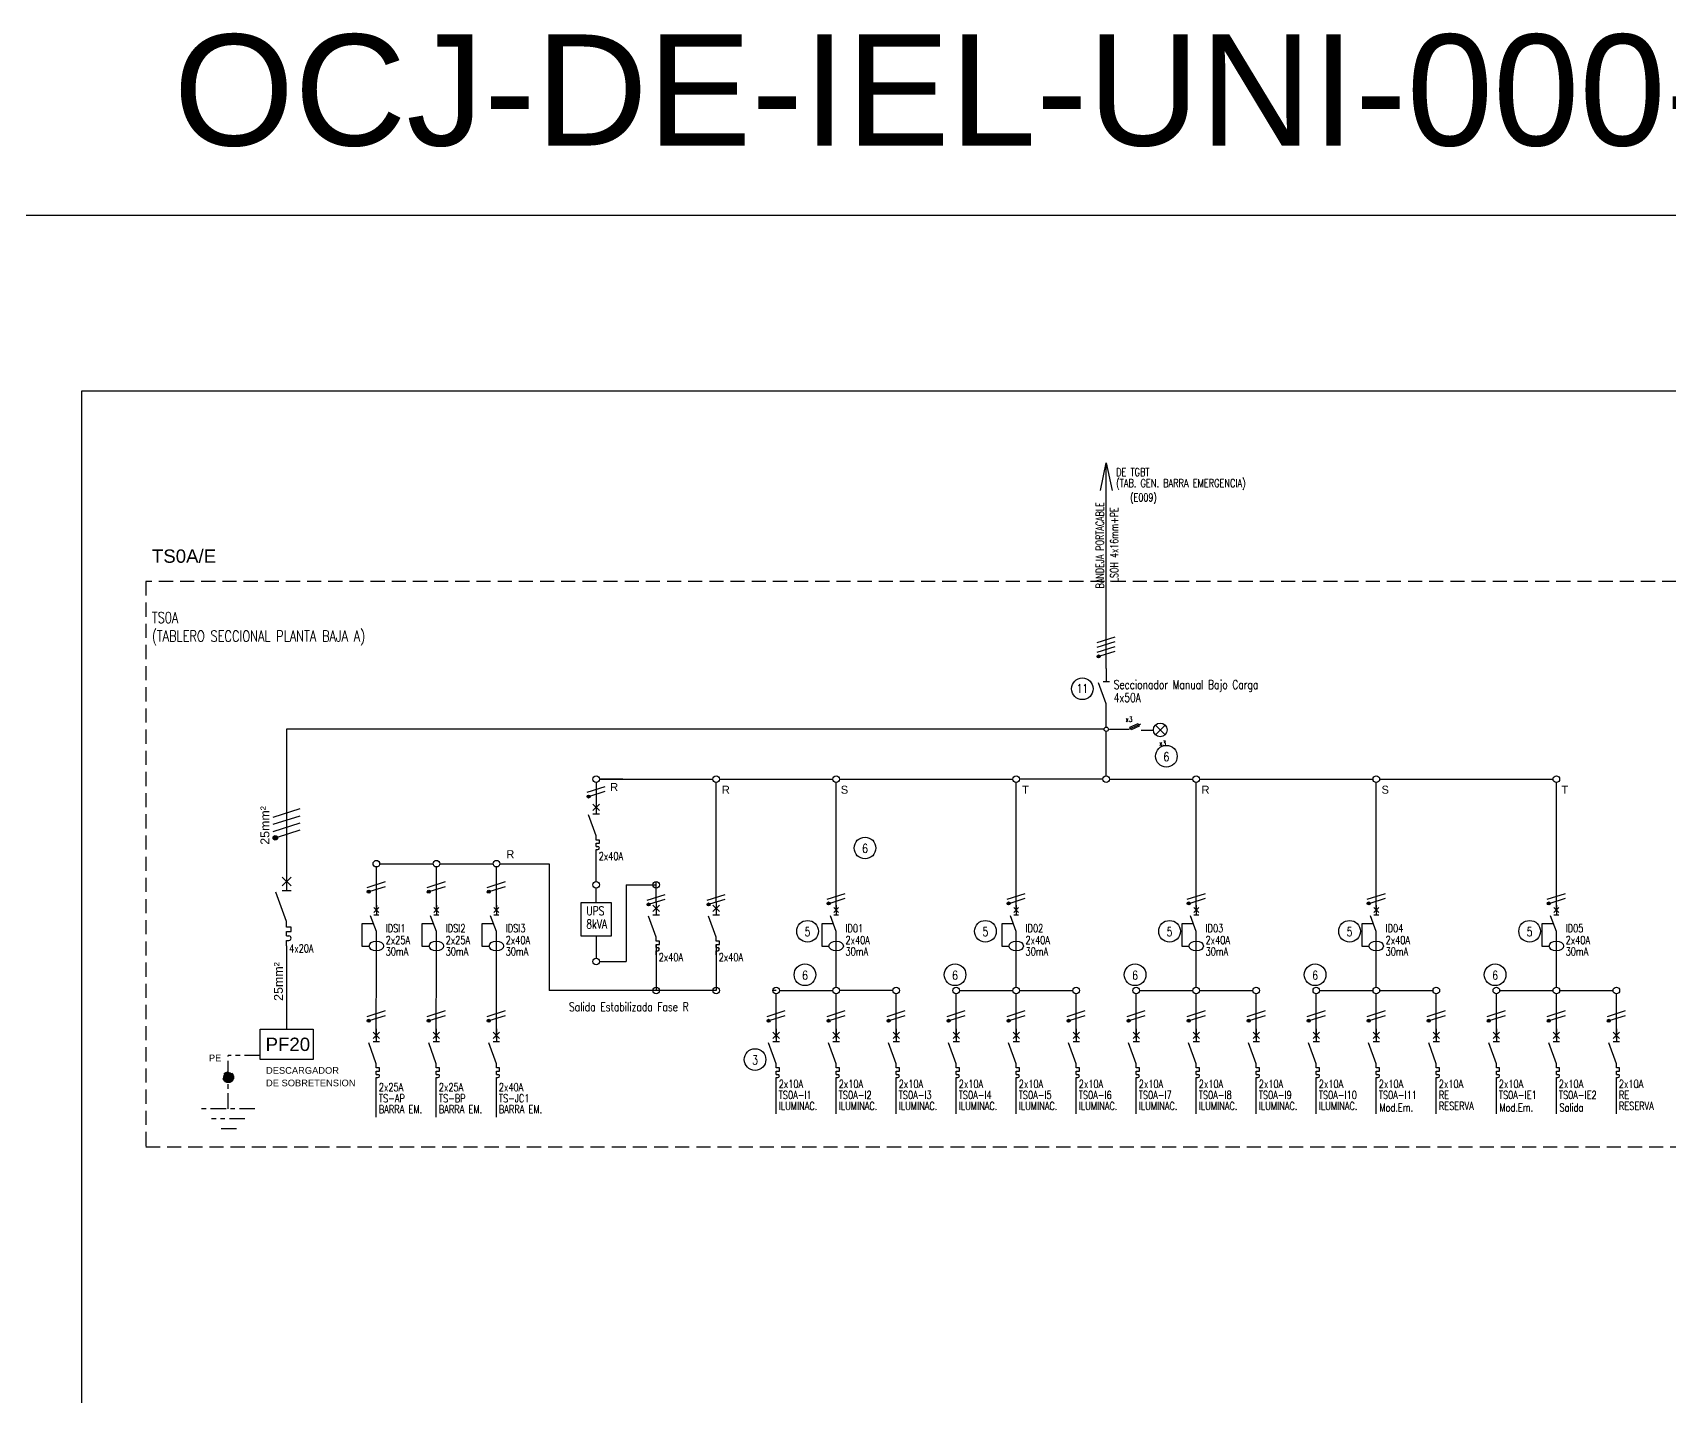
# Model space of a CAD drawing. Extents: x 2998 to 3854, y 1175 to 1727.
# Drawn here: x 3576.21 to 3613.02, y 1413.81 to 1444.48 of the extents above; entities that cross this region are included whole.
import ezdxf
from ezdxf.enums import TextEntityAlignment as Align

# ---------------------------------------------------------------- set-up
doc = ezdxf.new("R2010")
doc.units = 0
doc.linetypes.add('OCJ-ESQUEMAS UNIFILARES-CORREGIDOS IDO-REV.br$0$DASHED', pattern=[19.05, 12.7, -6.35])
doc.linetypes.add('OCJ-ESQUEMAS UNIFILARES-CORREGIDOS IDO-REV.br$0$EJE_5', pattern=[7.1, 5, -1, 0.1, -1])
for name, color, linetype in [('OCJ-ESQUEMAS UNIFILARES-CORREGIDOS IDO-REV.br$0$00-IE', 1, 'Continuous'), ('OCJ-ESQUEMAS UNIFILARES-CORREGIDOS IDO-REV.br$0$00-IE-CABLES', 10, 'Continuous'), ('OCJ-ESQUEMAS UNIFILARES-CORREGIDOS IDO-REV.br$0$01-ELE-APARATOS', 170, 'Continuous'), ('OCJ-ESQUEMAS UNIFILARES-CORREGIDOS IDO-REV.br$0$CABLES', 10, 'Continuous'), ('OCJ-ESQUEMAS UNIFILARES-CORREGIDOS IDO-REV.br$0$ELECTRIC', 4, 'Continuous'), ('OCJ-ESQUEMAS UNIFILARES-CORREGIDOS IDO-REV.br$0$NOMBRE DE PLANOS', 6, 'Continuous'), ('OCJ-ESQUEMAS UNIFILARES-CORREGIDOS IDO-REV.br$0$PAT', 80, 'Continuous'), ('OCJ-ESQUEMAS UNIFILARES-CORREGIDOS IDO-REV.br$0$TEXTO', 7, 'Continuous'), ('OCJ-ESQUEMAS UNIFILARES-CORREGIDOS IDO-REV.br$0$Textos', 4, 'Continuous')]:
    doc.layers.add(name, color=color, linetype=linetype)
doc.styles.add('OCJ-ESQUEMAS UNIFILARES-CORREGIDOS IDO-REV.br$0$ARIAL', font='arial.ttf', dxfattribs={"height": 0.2})
doc.styles.add('OCJ-ESQUEMAS UNIFILARES-CORREGIDOS IDO-REV.br$0$COTAS', font='sanss___.ttf', dxfattribs={"width": 0.7})
doc.styles.add('OCJ-ESQUEMAS UNIFILARES-CORREGIDOS IDO-REV.br$0$Electricidad', font='ROMANS.SHX', dxfattribs={"width": 0.75, "height": 0.175})
doc.styles.add('OCJ-ESQUEMAS UNIFILARES-CORREGIDOS IDO-REV.br$0$Standard', font='arial.ttf')

# ---------------------------------------------------------------- blocks, each defined once
blk = doc.blocks.new('OCJ-ESQUEMAS UNIFILARES-CORREGIDOS IDO-REV.br$0$Unif-Interruptor-Term')
for p, q in [((0, -1.013), (0.045, -1.013)), ((0, -1.103), (0.045, -1.103))]:
    blk.add_line(p, q)
for points in [[(-0.09, 0.177), (0.09, -0.003)], [(-0.09, -0.003), (0.09, 0.177)], [(0, 0.267), (0, -0.093)], [(0, -0.72), (-0.215, -0.128)], [(-0.09, -0.093), (0.09, -0.093)], [(0, -0.833), (0, -0.72)], [(0, -0.923), (0.09, -0.923), (0.09, -0.833), (0, -0.833)], [(0, -1.013), (0, -0.923)], [(0, -1.215), (0, -1.103)]]:
    blk.add_lwpolyline(points)
blk.add_arc((0.045, -1.058), 0.045, 270, 90)
blk = doc.blocks.new('OCJ-ESQUEMAS UNIFILARES-CORREGIDOS IDO-REV.br$0$Unif-Interruptor-Dif')
for points in [[(-0.068, 0.11), (0.068, -0.025)], [(-0.068, -0.025), (0.068, 0.11)], [(0, 0.177), (0, -0.093)], [(-0.081, -0.343), (-0.405, -0.343), (-0.405, -0.97), (-0.202, -0.97)], [(0, -0.565), (-0.162, -0.121)], [(-0.068, -0.093), (0.068, -0.093)], [(0, -1.308), (0, -0.565)]]:
    blk.add_lwpolyline(points)
blk.add_ellipse((0, -0.97), major_axis=(0.203, 0), ratio=0.670814)
blk = doc.blocks.new('OCJ-ESQUEMAS UNIFILARES-CORREGIDOS IDO-REV.br$0$A$C7AFF483F')
for points in [[(0, 0.88), (0, 0.592)], [(0, 0.09), (-0.172, 0.564)], [(-0.072, 0.592), (0.072, 0.592)], [(0, 0), (0, 0.09)]]:
    blk.add_lwpolyline(points)
blk = doc.blocks.new('OCJ-ESQUEMAS UNIFILARES-CORREGIDOS IDO-REV.br$0$ITM')
at = {"layer": 'OCJ-ESQUEMAS UNIFILARES-CORREGIDOS IDO-REV.br$0$01-ELE-APARATOS'}
for p, q in [((0, 0.225), (0.05, 0.225)), ((0, 0.125), (0.05, 0.125))]:
    blk.add_line(p, q, dxfattribs=at)
for points in [[(-0.1, 1.55), (0.1, 1.35)], [(-0.1, 1.35), (0.1, 1.55)], [(0, 1.65), (0, 1.25)], [(0, 0.55), (-0.239, 1.208)], [(-0.1, 1.25), (0.1, 1.25)], [(0, 0.425), (0, 0.55)], [(0, 0.325), (0.1, 0.325), (0.1, 0.425), (0, 0.425)], [(0, 0.225), (0, 0.325)], [(0, 0), (0, 0.125)]]:
    blk.add_lwpolyline(points, dxfattribs=at)
blk.add_arc((0.05, 0.175), 0.05, 270, 90, dxfattribs=at)

msp = doc.modelspace()

# ---------------------------------------------------------------- hatches: boundary and pattern name
at = {"layer": 'OCJ-ESQUEMAS UNIFILARES-CORREGIDOS IDO-REV.br$0$00-IE-CABLES'}
for points in [[(3600.156, 1430.431, 1), (3600.211, 1430.471, 1)], [(3588.681, 1427.279, 1), (3588.736, 1427.318, 1)], [(3583.737, 1425.14, 1), (3583.792, 1425.179, 1)], [(3585.087, 1425.14, 1), (3585.142, 1425.179, 1)], [(3586.437, 1425.14, 1), (3586.492, 1425.179, 1)], [(3590.031, 1424.853, 1), (3590.086, 1424.892, 1)], [(3591.381, 1424.853, 1), (3591.436, 1424.892, 1)], [(3594.081, 1424.875, 1), (3594.136, 1424.915, 1)], [(3598.131, 1424.875, 1), (3598.186, 1424.915, 1)], [(3602.181, 1424.875, 1), (3602.236, 1424.915, 1)], [(3606.231, 1424.875, 1), (3606.286, 1424.915, 1)], [(3610.281, 1424.875, 1), (3610.336, 1424.915, 1)], [(3583.736, 1422.237, 1), (3583.791, 1422.277, 1)], [(3585.086, 1422.237, 1), (3585.141, 1422.277, 1)], [(3586.436, 1422.237, 1), (3586.491, 1422.277, 1)], [(3592.731, 1422.237, 1), (3592.786, 1422.277, 1)], [(3594.081, 1422.237, 1), (3594.136, 1422.277, 1)], [(3595.431, 1422.237, 1), (3595.486, 1422.277, 1)], [(3596.781, 1422.237, 1), (3596.836, 1422.277, 1)], [(3598.131, 1422.237, 1), (3598.186, 1422.277, 1)], [(3599.481, 1422.237, 1), (3599.536, 1422.277, 1)], [(3600.831, 1422.237, 1), (3600.886, 1422.277, 1)], [(3602.181, 1422.237, 1), (3602.236, 1422.277, 1)], [(3603.531, 1422.237, 1), (3603.586, 1422.277, 1)], [(3604.881, 1422.237, 1), (3604.936, 1422.277, 1)], [(3606.231, 1422.237, 1), (3606.286, 1422.277, 1)], [(3607.581, 1422.237, 1), (3607.636, 1422.277, 1)], [(3608.931, 1422.237, 1), (3608.986, 1422.277, 1)], [(3610.281, 1422.237, 1), (3610.336, 1422.277, 1)], [(3611.631, 1422.237, 1), (3611.686, 1422.277, 1)]]:
    msp.add_hatch(color=256, dxfattribs=at).paths.add_polyline_path(points)
at = {"layer": 'OCJ-ESQUEMAS UNIFILARES-CORREGIDOS IDO-REV.br$0$CABLES'}
msp.add_hatch(color=256, dxfattribs=at).paths.add_polyline_path([(3581.704, 1426.401, 1), (3581.623, 1426.342, 1)])
at = {"layer": 'OCJ-ESQUEMAS UNIFILARES-CORREGIDOS IDO-REV.br$0$PAT', "linetype": 'OCJ-ESQUEMAS UNIFILARES-CORREGIDOS IDO-REV.br$0$EJE_5', "ltscale": 0.07}
h = msp.add_hatch(color=256, dxfattribs=at)
h.paths.add_polyline_path([(3580.485, 1420.986), (3580.725, 1420.986, 1)])
h.paths.add_polyline_path([(3580.725, 1420.986), (3580.605, 1420.986), (3580.605, 1420.866, 0.414214)])
h.paths.add_polyline_path([(3580.605, 1420.986), (3580.485, 1420.986, 0.414214), (3580.605, 1420.866)])

# ---------------------------------------------------------------- linework, layer by layer
msp.add_line((3181.411, 1440.374), (3854.061, 1440.374))
at = {"layer": 'OCJ-ESQUEMAS UNIFILARES-CORREGIDOS IDO-REV.br$0$00-IE'}
for p, q in [((3581.917, 1428.812), (3581.917, 1425.589)), ((3600.305, 1428.812), (3581.917, 1428.812)), ((3581.917, 1423.939), (3581.917, 1422.068))]:
    msp.add_line(p, q, dxfattribs=at)
for points in [[(3600.429, 1428.812), (3600.866, 1428.812), (3601.134, 1428.937)], [(3601.137, 1428.791), (3601.415, 1428.791)]]:
    msp.add_lwpolyline(points, dxfattribs=at)
msp.add_lwpolyline([(3600.889, 1428.859), (3601.07, 1428.942), (3601.097, 1428.884), (3600.916, 1428.801)], close=True, dxfattribs=at)
at = {"layer": 'OCJ-ESQUEMAS UNIFILARES-CORREGIDOS IDO-REV.br$0$00-IE-CABLES'}
for p, q in [((3600.355, 1430.176), (3600.355, 1434.801)), ((3600.355, 1428.862), (3600.355, 1429.37)), ((3600.355, 1427.763), (3600.355, 1428.762)), ((3588.954, 1427.689), (3591.506, 1427.689)), ((3589.481, 1427.689), (3588.954, 1427.689)), ((3591.654, 1427.689), (3594.206, 1427.689)), ((3594.354, 1427.689), (3598.256, 1427.689)), ((3600.281, 1427.689), (3598.404, 1427.689)), ((3600.429, 1427.689), (3602.306, 1427.689)), ((3602.454, 1427.689), (3606.356, 1427.689)), ((3606.504, 1427.689), (3610.406, 1427.689)), ((3588.88, 1427.615), (3588.88, 1426.988)), ((3591.58, 1424.913), (3591.58, 1427.615)), ((3594.28, 1424.713), (3594.28, 1427.615)), ((3594.28, 1425.789), (3594.28, 1427.615)), ((3598.33, 1424.713), (3598.33, 1427.615)), ((3602.38, 1424.713), (3602.38, 1427.615)), ((3606.43, 1424.713), (3606.43, 1427.615)), ((3610.48, 1424.713), (3610.48, 1427.615)), ((3588.88, 1425.388), (3588.88, 1426.09)), ((3583.936, 1424.713), (3583.936, 1425.715)), ((3584.01, 1425.789), (3585.212, 1425.789)), ((3585.286, 1424.713), (3585.286, 1425.715)), ((3585.36, 1425.789), (3586.562, 1425.789)), ((3586.636, 1424.713), (3586.636, 1425.715)), ((3586.71, 1425.789), (3587.821, 1425.789)), ((3587.821, 1425.789), (3587.821, 1422.938)), ((3588.88, 1424.913), (3588.88, 1425.24)), ((3589.555, 1425.314), (3590.23, 1425.314)), ((3589.555, 1425.314), (3589.555, 1423.587)), ((3590.23, 1424.913), (3590.23, 1425.388)), ((3588.88, 1424.162), (3588.88, 1423.662)), ((3583.935, 1421.862), (3583.936, 1423.667)), ((3585.285, 1421.862), (3585.286, 1423.667)), ((3586.635, 1421.862), (3586.636, 1423.667)), ((3590.23, 1423.962), (3590.23, 1422.938)), ((3591.58, 1423.962), (3591.58, 1422.938)), ((3594.28, 1423.012), (3594.28, 1423.814)), ((3598.33, 1423.012), (3598.33, 1423.814)), ((3602.38, 1423.012), (3602.38, 1423.814)), ((3606.43, 1423.012), (3606.43, 1423.814)), ((3610.48, 1423.012), (3610.48, 1423.814)), ((3588.954, 1423.587), (3589.555, 1423.587)), ((3591.58, 1422.938), (3587.821, 1422.938)), ((3590.23, 1422.938), (3590.156, 1422.938)), ((3591.58, 1422.938), (3591.506, 1422.938)), ((3591.58, 1422.938), (3591.506, 1422.938)), ((3592.93, 1422.938), (3592.856, 1422.938)), ((3593.004, 1422.938), (3594.206, 1422.938)), ((3595.556, 1422.938), (3594.354, 1422.938)), ((3597.054, 1422.938), (3598.256, 1422.938)), ((3598.404, 1422.938), (3599.606, 1422.938)), ((3601.104, 1422.938), (3602.306, 1422.938)), ((3602.454, 1422.938), (3603.656, 1422.938)), ((3605.154, 1422.938), (3606.356, 1422.938)), ((3606.504, 1422.938), (3607.706, 1422.938)), ((3609.204, 1422.938), (3610.406, 1422.938)), ((3610.554, 1422.938), (3611.756, 1422.938)), ((3592.93, 1421.862), (3592.93, 1422.864)), ((3594.28, 1421.862), (3594.28, 1422.864)), ((3595.63, 1421.862), (3595.63, 1422.864)), ((3596.98, 1421.862), (3596.98, 1422.864)), ((3598.33, 1421.862), (3598.33, 1422.864)), ((3599.68, 1421.862), (3599.68, 1422.864)), ((3601.03, 1421.862), (3601.03, 1422.864)), ((3602.38, 1421.862), (3602.38, 1422.864)), ((3603.73, 1421.862), (3603.73, 1422.864)), ((3605.08, 1421.862), (3605.08, 1422.864)), ((3606.43, 1421.862), (3606.43, 1422.864)), ((3607.78, 1421.862), (3607.78, 1422.864)), ((3609.13, 1421.862), (3609.13, 1422.864)), ((3610.48, 1421.862), (3610.48, 1422.864)), ((3611.83, 1421.862), (3611.83, 1422.864)), ((3583.935, 1420.088), (3583.935, 1420.89)), ((3585.285, 1420.088), (3585.285, 1420.89)), ((3586.635, 1420.088), (3586.635, 1420.89)), ((3592.93, 1420.162), (3592.93, 1420.964)), ((3594.28, 1420.162), (3594.28, 1420.964)), ((3595.63, 1420.162), (3595.63, 1420.964)), ((3596.98, 1420.162), (3596.98, 1420.964)), ((3598.33, 1420.162), (3598.33, 1420.964)), ((3599.68, 1420.162), (3599.68, 1420.964)), ((3601.03, 1420.162), (3601.03, 1420.964)), ((3602.38, 1420.162), (3602.38, 1420.964)), ((3603.73, 1420.162), (3603.73, 1420.964)), ((3605.08, 1420.162), (3605.08, 1420.964)), ((3606.43, 1420.162), (3606.43, 1420.964)), ((3607.78, 1420.162), (3607.78, 1420.964)), ((3609.13, 1420.162), (3609.13, 1420.964)), ((3610.48, 1420.162), (3610.48, 1420.964)), ((3611.83, 1420.162), (3611.83, 1420.964))]:
    msp.add_line(p, q, dxfattribs=at)
for points in [[(3600.224, 1434.183), (3600.355, 1434.801), (3600.486, 1434.183)], [(3600.152, 1430.765), (3600.559, 1430.893)], [(3600.152, 1430.657), (3600.559, 1430.785)], [(3600.152, 1430.549), (3600.559, 1430.677)], [(3600.216, 1430.461), (3600.559, 1430.569)], [(3588.677, 1427.396), (3589.084, 1427.525)], [(3588.741, 1427.309), (3589.084, 1427.417)], [(3583.732, 1425.257), (3584.139, 1425.386)], [(3583.796, 1425.17), (3584.139, 1425.278)], [(3585.082, 1425.257), (3585.489, 1425.386)], [(3585.146, 1425.17), (3585.489, 1425.278)], [(3586.432, 1425.257), (3586.839, 1425.386)], [(3586.496, 1425.17), (3586.839, 1425.278)], [(3590.027, 1424.97), (3590.434, 1425.099)], [(3591.377, 1424.97), (3591.784, 1425.099)], [(3594.077, 1424.993), (3594.484, 1425.122)], [(3598.127, 1424.993), (3598.534, 1425.122)], [(3602.177, 1424.993), (3602.584, 1425.122)], [(3606.227, 1424.993), (3606.634, 1425.122)], [(3610.277, 1424.993), (3610.684, 1425.122)], [(3590.091, 1424.883), (3590.434, 1424.991)], [(3591.441, 1424.883), (3591.784, 1424.991)], [(3594.141, 1424.905), (3594.484, 1425.014)], [(3598.191, 1424.905), (3598.534, 1425.014)], [(3602.241, 1424.905), (3602.584, 1425.014)], [(3606.291, 1424.905), (3606.634, 1425.014)], [(3610.341, 1424.905), (3610.684, 1425.014)], [(3583.731, 1422.355), (3584.138, 1422.484)], [(3583.795, 1422.267), (3584.138, 1422.376)], [(3585.081, 1422.355), (3585.488, 1422.484)], [(3585.145, 1422.267), (3585.488, 1422.376)], [(3586.431, 1422.355), (3586.838, 1422.484)], [(3586.495, 1422.267), (3586.838, 1422.376)], [(3592.727, 1422.355), (3593.134, 1422.484)], [(3592.791, 1422.267), (3593.134, 1422.376)], [(3594.077, 1422.355), (3594.484, 1422.484)], [(3594.141, 1422.267), (3594.484, 1422.376)], [(3595.427, 1422.355), (3595.834, 1422.484)], [(3595.491, 1422.267), (3595.834, 1422.376)], [(3596.777, 1422.355), (3597.184, 1422.484)], [(3596.841, 1422.267), (3597.184, 1422.376)], [(3598.127, 1422.355), (3598.534, 1422.484)], [(3598.191, 1422.267), (3598.534, 1422.376)], [(3599.477, 1422.355), (3599.884, 1422.484)], [(3599.541, 1422.267), (3599.884, 1422.376)], [(3600.827, 1422.355), (3601.234, 1422.484)], [(3600.891, 1422.267), (3601.234, 1422.376)], [(3602.177, 1422.355), (3602.584, 1422.484)], [(3602.241, 1422.267), (3602.584, 1422.376)], [(3603.527, 1422.355), (3603.934, 1422.484)], [(3603.591, 1422.267), (3603.934, 1422.376)], [(3604.877, 1422.355), (3605.284, 1422.484)], [(3604.941, 1422.267), (3605.284, 1422.376)], [(3606.227, 1422.355), (3606.634, 1422.484)], [(3606.291, 1422.267), (3606.634, 1422.376)], [(3607.577, 1422.355), (3607.984, 1422.484)], [(3607.641, 1422.267), (3607.984, 1422.376)], [(3608.927, 1422.355), (3609.334, 1422.484)], [(3608.991, 1422.267), (3609.334, 1422.376)], [(3610.277, 1422.355), (3610.684, 1422.484)], [(3610.341, 1422.267), (3610.684, 1422.376)], [(3611.627, 1422.355), (3612.034, 1422.484)], [(3611.691, 1422.267), (3612.034, 1422.376)]]:
    msp.add_lwpolyline(points, dxfattribs=at)
at = {"layer": 'OCJ-ESQUEMAS UNIFILARES-CORREGIDOS IDO-REV.br$0$00-IE-CABLES', "color": 3}
msp.add_lwpolyline([(3581.319, 1422.068), (3582.516, 1422.068), (3582.516, 1421.386), (3581.319, 1421.386)], close=True, dxfattribs=at)
at = {"layer": 'OCJ-ESQUEMAS UNIFILARES-CORREGIDOS IDO-REV.br$0$00-IE-CABLES'}
for centre, radius in [((3600.184, 1430.451), 0.0338), ((3588.88, 1427.689), 0.0741), ((3591.58, 1427.689), 0.0741), ((3591.58, 1427.689), 0.0741), ((3594.28, 1427.689), 0.0741), ((3598.33, 1427.689), 0.0741), ((3600.355, 1427.689), 0.0741), ((3602.38, 1427.689), 0.0741), ((3606.43, 1427.689), 0.0741), ((3610.48, 1427.689), 0.0741), ((3588.709, 1427.299), 0.0338), ((3583.936, 1425.789), 0.0741), ((3585.286, 1425.789), 0.0741), ((3586.636, 1425.789), 0.0741), ((3583.764, 1425.159), 0.0338), ((3585.114, 1425.159), 0.0338), ((3586.464, 1425.159), 0.0338), ((3588.88, 1425.314), 0.0741), ((3590.23, 1425.314), 0.0741), ((3590.059, 1424.873), 0.0338), ((3591.409, 1424.873), 0.0338), ((3594.109, 1424.895), 0.0338), ((3598.159, 1424.895), 0.0338), ((3602.209, 1424.895), 0.0338), ((3606.259, 1424.895), 0.0338), ((3610.309, 1424.895), 0.0338), ((3588.88, 1423.587), 0.0741), ((3590.23, 1422.938), 0.0741), ((3591.58, 1422.938), 0.0741), ((3591.58, 1422.938), 0.0741), ((3592.93, 1422.938), 0.0741), ((3594.28, 1422.938), 0.0741), ((3595.63, 1422.938), 0.0741), ((3596.98, 1422.938), 0.0741), ((3598.33, 1422.938), 0.0741), ((3599.68, 1422.938), 0.0741), ((3601.03, 1422.938), 0.0741), ((3602.38, 1422.938), 0.0741), ((3603.73, 1422.938), 0.0741), ((3605.08, 1422.938), 0.0741), ((3606.43, 1422.938), 0.0741), ((3607.78, 1422.938), 0.0741), ((3609.13, 1422.938), 0.0741), ((3610.48, 1422.938), 0.0741), ((3611.83, 1422.938), 0.0741), ((3583.763, 1422.257), 0.0338), ((3585.113, 1422.257), 0.0338), ((3586.463, 1422.257), 0.0338), ((3592.759, 1422.257), 0.0338), ((3594.109, 1422.257), 0.0338), ((3595.459, 1422.257), 0.0338), ((3596.809, 1422.257), 0.0338), ((3598.159, 1422.257), 0.0338), ((3599.509, 1422.257), 0.0338), ((3600.859, 1422.257), 0.0338), ((3602.209, 1422.257), 0.0338), ((3603.559, 1422.257), 0.0338), ((3604.909, 1422.257), 0.0338), ((3606.259, 1422.257), 0.0338), ((3607.609, 1422.257), 0.0338), ((3608.959, 1422.257), 0.0338), ((3610.309, 1422.257), 0.0338), ((3611.659, 1422.257), 0.0338)]:
    msp.add_circle(centre, radius, dxfattribs=at)
at = {"layer": 'OCJ-ESQUEMAS UNIFILARES-CORREGIDOS IDO-REV.br$0$01-ELE-APARATOS'}
for p, q in [((3601.679, 1428.688), (3601.461, 1428.906)), ((3601.461, 1428.688), (3601.679, 1428.906))]:
    msp.add_line(p, q, dxfattribs=at)
msp.add_lwpolyline([(3589.218, 1424.162), (3588.543, 1424.162), (3588.543, 1424.913), (3589.218, 1424.913)], close=True, dxfattribs=at)
msp.add_circle((3601.57, 1428.797), 0.154, dxfattribs=at)
at = {"layer": 'OCJ-ESQUEMAS UNIFILARES-CORREGIDOS IDO-REV.br$0$CABLES'}
for points in [[(3581.616, 1426.836), (3582.219, 1427.027)], [(3581.616, 1426.676), (3582.219, 1426.867)], [(3581.616, 1426.516), (3582.219, 1426.707)], [(3581.711, 1426.386), (3582.219, 1426.547)]]:
    msp.add_lwpolyline(points, dxfattribs=at)
for centre in [(3600.355, 1428.812), (3581.663, 1426.371)]:
    msp.add_circle(centre, 0.05, dxfattribs=at)
at = {"layer": 'OCJ-ESQUEMAS UNIFILARES-CORREGIDOS IDO-REV.br$0$ELECTRIC', "linetype": 'OCJ-ESQUEMAS UNIFILARES-CORREGIDOS IDO-REV.br$0$DASHED', "ltscale": 0.025}
msp.add_lwpolyline([(3578.752, 1419.418), (3641.751, 1419.418), (3641.751, 1432.138), (3578.752, 1432.138)], close=True, dxfattribs=at)
at = {"layer": 'OCJ-ESQUEMAS UNIFILARES-CORREGIDOS IDO-REV.br$0$NOMBRE DE PLANOS'}
msp.add_lwpolyline([(3577.304, 1387.481), (3646.449, 1387.481), (3646.449, 1436.416), (3577.304, 1436.416)], close=True, dxfattribs=at)
at = {"layer": 'OCJ-ESQUEMAS UNIFILARES-CORREGIDOS IDO-REV.br$0$PAT', "linetype": 'OCJ-ESQUEMAS UNIFILARES-CORREGIDOS IDO-REV.br$0$EJE_5', "ltscale": 0.07}
for p, q in [((3581.319, 1421.473), (3580.605, 1421.473)), ((3580.605, 1421.003), (3580.605, 1421.473)), ((3580.605, 1420.278), (3580.605, 1420.986)), ((3581.205, 1420.278), (3580.005, 1420.278)), ((3580.98, 1420.053), (3580.23, 1420.053)), ((3580.792, 1419.828), (3580.417, 1419.828))]:
    msp.add_line(p, q, dxfattribs=at)
msp.add_circle((3580.605, 1420.986), 0.12, dxfattribs=at)
msp.add_circle((3580.605, 1420.986), 0.12, dxfattribs=at)
at = {"layer": 'OCJ-ESQUEMAS UNIFILARES-CORREGIDOS IDO-REV.br$0$TEXTO'}
for centre in [(3599.817, 1429.722), (3601.707, 1428.205), (3594.928, 1426.142), (3593.635, 1424.268), (3597.636, 1424.268), (3601.779, 1424.268), (3605.829, 1424.268), (3609.879, 1424.268), (3593.578, 1423.291), (3596.953, 1423.291), (3601.003, 1423.291), (3605.053, 1423.291), (3609.103, 1423.291), (3592.454, 1421.384)]:
    msp.add_circle(centre, 0.244, dxfattribs=at)

# ---------------------------------------------------------------- block references
at = {"layer": 'OCJ-ESQUEMAS UNIFILARES-CORREGIDOS IDO-REV.br$0$01-ELE-APARATOS'}
for name, p in [('OCJ-ESQUEMAS UNIFILARES-CORREGIDOS IDO-REV.br$0$A$C7AFF483F', (3600.355, 1429.296)), ('OCJ-ESQUEMAS UNIFILARES-CORREGIDOS IDO-REV.br$0$ITM', (3581.917, 1423.939))]:
    msp.add_blockref(name, p, dxfattribs=at)
at = {"layer": 'OCJ-ESQUEMAS UNIFILARES-CORREGIDOS IDO-REV.br$0$01-ELE-APARATOS', "xscale": 0.7999999999999545, "yscale": 0.7999999999999545, "zscale": 0.7999999999999545}
for name, p in [('OCJ-ESQUEMAS UNIFILARES-CORREGIDOS IDO-REV.br$0$Unif-Interruptor-Term', (3588.88, 1426.988)), ('OCJ-ESQUEMAS UNIFILARES-CORREGIDOS IDO-REV.br$0$Unif-Interruptor-Dif', (3583.936, 1424.713)), ('OCJ-ESQUEMAS UNIFILARES-CORREGIDOS IDO-REV.br$0$Unif-Interruptor-Dif', (3585.286, 1424.713)), ('OCJ-ESQUEMAS UNIFILARES-CORREGIDOS IDO-REV.br$0$Unif-Interruptor-Dif', (3586.636, 1424.713)), ('OCJ-ESQUEMAS UNIFILARES-CORREGIDOS IDO-REV.br$0$Unif-Interruptor-Term', (3590.23, 1424.713)), ('OCJ-ESQUEMAS UNIFILARES-CORREGIDOS IDO-REV.br$0$Unif-Interruptor-Term', (3591.58, 1424.713)), ('OCJ-ESQUEMAS UNIFILARES-CORREGIDOS IDO-REV.br$0$Unif-Interruptor-Dif', (3594.28, 1424.713)), ('OCJ-ESQUEMAS UNIFILARES-CORREGIDOS IDO-REV.br$0$Unif-Interruptor-Dif', (3598.33, 1424.713)), ('OCJ-ESQUEMAS UNIFILARES-CORREGIDOS IDO-REV.br$0$Unif-Interruptor-Dif', (3602.38, 1424.713)), ('OCJ-ESQUEMAS UNIFILARES-CORREGIDOS IDO-REV.br$0$Unif-Interruptor-Dif', (3606.43, 1424.713)), ('OCJ-ESQUEMAS UNIFILARES-CORREGIDOS IDO-REV.br$0$Unif-Interruptor-Dif', (3610.48, 1424.713)), ('OCJ-ESQUEMAS UNIFILARES-CORREGIDOS IDO-REV.br$0$Unif-Interruptor-Term', (3583.935, 1421.862)), ('OCJ-ESQUEMAS UNIFILARES-CORREGIDOS IDO-REV.br$0$Unif-Interruptor-Term', (3585.285, 1421.862)), ('OCJ-ESQUEMAS UNIFILARES-CORREGIDOS IDO-REV.br$0$Unif-Interruptor-Term', (3586.635, 1421.862)), ('OCJ-ESQUEMAS UNIFILARES-CORREGIDOS IDO-REV.br$0$Unif-Interruptor-Term', (3592.93, 1421.862)), ('OCJ-ESQUEMAS UNIFILARES-CORREGIDOS IDO-REV.br$0$Unif-Interruptor-Term', (3594.28, 1421.862)), ('OCJ-ESQUEMAS UNIFILARES-CORREGIDOS IDO-REV.br$0$Unif-Interruptor-Term', (3595.63, 1421.862)), ('OCJ-ESQUEMAS UNIFILARES-CORREGIDOS IDO-REV.br$0$Unif-Interruptor-Term', (3596.98, 1421.862)), ('OCJ-ESQUEMAS UNIFILARES-CORREGIDOS IDO-REV.br$0$Unif-Interruptor-Term', (3598.33, 1421.862)), ('OCJ-ESQUEMAS UNIFILARES-CORREGIDOS IDO-REV.br$0$Unif-Interruptor-Term', (3599.68, 1421.862)), ('OCJ-ESQUEMAS UNIFILARES-CORREGIDOS IDO-REV.br$0$Unif-Interruptor-Term', (3601.03, 1421.862)), ('OCJ-ESQUEMAS UNIFILARES-CORREGIDOS IDO-REV.br$0$Unif-Interruptor-Term', (3602.38, 1421.862)), ('OCJ-ESQUEMAS UNIFILARES-CORREGIDOS IDO-REV.br$0$Unif-Interruptor-Term', (3603.73, 1421.862)), ('OCJ-ESQUEMAS UNIFILARES-CORREGIDOS IDO-REV.br$0$Unif-Interruptor-Term', (3605.08, 1421.862)), ('OCJ-ESQUEMAS UNIFILARES-CORREGIDOS IDO-REV.br$0$Unif-Interruptor-Term', (3606.43, 1421.862)), ('OCJ-ESQUEMAS UNIFILARES-CORREGIDOS IDO-REV.br$0$Unif-Interruptor-Term', (3607.78, 1421.862)), ('OCJ-ESQUEMAS UNIFILARES-CORREGIDOS IDO-REV.br$0$Unif-Interruptor-Term', (3609.13, 1421.862)), ('OCJ-ESQUEMAS UNIFILARES-CORREGIDOS IDO-REV.br$0$Unif-Interruptor-Term', (3610.48, 1421.862)), ('OCJ-ESQUEMAS UNIFILARES-CORREGIDOS IDO-REV.br$0$Unif-Interruptor-Term', (3611.83, 1421.862))]:
    msp.add_blockref(name, p, dxfattribs=at)

# ---------------------------------------------------------------- texts
at = {"layer": 'OCJ-ESQUEMAS UNIFILARES-CORREGIDOS IDO-REV.br$0$NOMBRE DE PLANOS', "insert": (3579.372, 1444.439), "char_height": 2.5, "attachment_point": 1, "style": 'OCJ-ESQUEMAS UNIFILARES-CORREGIDOS IDO-REV.br$0$Standard'}
msp.add_mtext_dynamic_manual_height_columns('OCJ-DE-IEL-UNI-000-011', width=92.70233, gutter_width=12.5, heights=[0], dxfattribs=at)
at = {"layer": 'OCJ-ESQUEMAS UNIFILARES-CORREGIDOS IDO-REV.br$0$TEXTO', "style": 'OCJ-ESQUEMAS UNIFILARES-CORREGIDOS IDO-REV.br$0$Electricidad', "width": 0.75}
for s, height, p in [('DE TGBT', 0.18, (3600.576, 1434.506)), ('(TAB. GEN. BARRA EMERGENCIA)', 0.18, (3600.576, 1434.258)), ('TS0A', 0.25, (3578.887, 1431.199)), ('(TABLERO SECCIONAL PLANTA BAJA A)', 0.25, (3578.887, 1430.783)), ('Seccionador Manual Bajo Carga', 0.2, (3600.523, 1429.717)), ('11', 0.2, (3599.689, 1429.628)), ('4x50A', 0.2, (3600.523, 1429.425)), ('x3', 0.1118, (3600.791, 1428.979)), ('x3', 0.1118, (3601.547, 1428.44)), ('6', 0.2, (3601.643, 1428.095)), ('6', 0.2, (3594.864, 1426.032)), ('2x40A', 0.18, (3588.937, 1425.872)), ('UPS ', 0.2, (3588.659, 1424.629)), ('IDSI1', 0.18, (3584.145, 1424.247)), ('IDSI2', 0.18, (3585.495, 1424.247)), ('IDSI3', 0.18, (3586.845, 1424.247)), ('8kVA', 0.2, (3588.659, 1424.332)), ('5', 0.2, (3593.571, 1424.158)), ('ID01', 0.18, (3594.489, 1424.247)), ('5', 0.2, (3597.572, 1424.158)), ('ID02', 0.18, (3598.539, 1424.247)), ('5', 0.2, (3601.715, 1424.158)), ('ID03', 0.18, (3602.589, 1424.247)), ('5', 0.2, (3605.765, 1424.158)), ('ID04', 0.18, (3606.639, 1424.247)), ('5', 0.2, (3609.815, 1424.158)), ('ID05', 0.18, (3610.689, 1424.247)), ('2x25A', 0.18, (3584.145, 1423.982)), ('2x25A', 0.18, (3585.495, 1423.982)), ('2x40A', 0.18, (3586.845, 1423.982)), ('2x40A', 0.18, (3594.489, 1423.982)), ('2x40A', 0.18, (3598.539, 1423.982)), ('2x40A', 0.18, (3602.589, 1423.982)), ('2x40A', 0.18, (3606.639, 1423.982)), ('2x40A', 0.18, (3610.689, 1423.982)), ('4x20A', 0.18, (3581.974, 1423.795)), ('30mA', 0.18, (3584.145, 1423.725)), ('30mA', 0.18, (3585.495, 1423.725)), ('30mA', 0.18, (3586.845, 1423.725)), ('2x40A', 0.18, (3590.287, 1423.597)), ('2x40A', 0.18, (3591.637, 1423.597)), ('30mA', 0.18, (3594.489, 1423.725)), ('30mA', 0.18, (3598.539, 1423.725)), ('30mA', 0.18, (3602.589, 1423.725)), ('30mA', 0.18, (3606.639, 1423.725)), ('30mA', 0.18, (3610.689, 1423.725)), ('6', 0.2, (3593.514, 1423.181)), ('6', 0.2, (3596.889, 1423.181)), ('6', 0.2, (3600.939, 1423.181)), ('6', 0.2, (3604.989, 1423.181)), ('6', 0.2, (3609.039, 1423.181)), ('Salida Estabilizada Fase R', 0.2, (3588.271, 1422.47)), ('3', 0.2, (3592.39, 1421.274)), ('2x25A', 0.18, (3583.992, 1420.673)), ('2x25A', 0.18, (3585.342, 1420.673)), ('2x40A', 0.18, (3586.692, 1420.673)), ('TS0A-I1', 0.18, (3592.987, 1420.498)), ('2x10A', 0.18, (3592.987, 1420.746)), ('TS0A-I2', 0.18, (3594.337, 1420.498)), ('2x10A', 0.18, (3594.337, 1420.746)), ('TS0A-I3', 0.18, (3595.687, 1420.498)), ('2x10A', 0.18, (3595.687, 1420.746)), ('TS0A-I4', 0.18, (3597.037, 1420.498)), ('2x10A', 0.18, (3597.037, 1420.746)), ('TS0A-I5', 0.18, (3598.387, 1420.498)), ('2x10A', 0.18, (3598.387, 1420.746)), ('TS0A-I6', 0.18, (3599.737, 1420.498)), ('2x10A', 0.18, (3599.737, 1420.746)), ('TS0A-I7', 0.18, (3601.087, 1420.498)), ('2x10A', 0.18, (3601.087, 1420.746)), ('TS0A-I8', 0.18, (3602.437, 1420.498)), ('2x10A', 0.18, (3602.437, 1420.746)), ('TS0A-I9', 0.18, (3603.787, 1420.498)), ('2x10A', 0.18, (3603.787, 1420.746)), ('TS0A-I10', 0.18, (3605.137, 1420.498)), ('2x10A', 0.18, (3605.137, 1420.746)), ('TS0A-I11', 0.18, (3606.487, 1420.498)), ('2x10A', 0.18, (3606.487, 1420.746)), ('2x10A', 0.18, (3607.837, 1420.746)), ('RE', 0.18, (3607.837, 1420.498)), ('TS0A-IE1', 0.18, (3609.187, 1420.498)), ('2x10A', 0.18, (3609.187, 1420.746)), ('TS0A-IE2', 0.18, (3610.537, 1420.498)), ('2x10A', 0.18, (3610.537, 1420.746)), ('2x10A', 0.18, (3611.887, 1420.746)), ('RE', 0.18, (3611.887, 1420.498)), ('TS-AP', 0.18, (3583.992, 1420.424)), ('BARRA EM.', 0.18, (3583.992, 1420.176)), ('TS-BP', 0.18, (3585.342, 1420.424)), ('BARRA EM.', 0.18, (3585.342, 1420.176)), ('TS-JC1', 0.18, (3586.692, 1420.424)), ('BARRA EM.', 0.18, (3586.692, 1420.176)), ('ILUMINAC.', 0.18, (3592.987, 1420.25)), ('ILUMINAC.', 0.18, (3594.337, 1420.25)), ('ILUMINAC.', 0.18, (3594.337, 1420.25)), ('ILUMINAC.', 0.18, (3595.687, 1420.25)), ('ILUMINAC.', 0.18, (3597.037, 1420.25)), ('ILUMINAC.', 0.18, (3598.387, 1420.25)), ('ILUMINAC.', 0.18, (3599.737, 1420.25)), ('ILUMINAC.', 0.18, (3601.087, 1420.25)), ('ILUMINAC.', 0.18, (3602.437, 1420.25)), ('ILUMINAC.', 0.18, (3603.787, 1420.25)), ('ILUMINAC.', 0.18, (3605.137, 1420.25)), ('Mod.Em.', 0.18, (3606.5, 1420.215)), ('RESERVA', 0.18, (3607.837, 1420.25)), ('Mod.Em.', 0.18, (3609.2, 1420.215)), ('Salida', 0.18, (3610.55, 1420.215)), ('RESERVA', 0.18, (3611.887, 1420.25))]:
    msp.add_text(s, height=height, dxfattribs=at).set_placement(p)
msp.add_text('(E009)', height=0.175, dxfattribs=at).set_placement((3601.193, 1433.938), align=Align.CENTER)
for s, p in [('BANDEJA PORTACABLE', (3600.298, 1432.949)), ('LSOH 4x16mm+PE', (3600.621, 1432.961))]:
    msp.add_text(s, height=0.175, rotation=90, dxfattribs=at).set_placement(p, align=Align.CENTER)
at = {"layer": 'OCJ-ESQUEMAS UNIFILARES-CORREGIDOS IDO-REV.br$0$TEXTO'}
for s, height, style, p in [('TS0A/E', 0.3, 'OCJ-ESQUEMAS UNIFILARES-CORREGIDOS IDO-REV.br$0$ARIAL', (3578.887, 1432.556)), ('R', 0.18, 'OCJ-ESQUEMAS UNIFILARES-CORREGIDOS IDO-REV.br$0$Standard', (3589.194, 1427.424)), ('R', 0.18, 'OCJ-ESQUEMAS UNIFILARES-CORREGIDOS IDO-REV.br$0$Standard', (3591.706, 1427.363)), ('S', 0.18, 'OCJ-ESQUEMAS UNIFILARES-CORREGIDOS IDO-REV.br$0$Standard', (3594.383, 1427.363)), ('T', 0.18, 'OCJ-ESQUEMAS UNIFILARES-CORREGIDOS IDO-REV.br$0$Standard', (3598.463, 1427.363)), ('R', 0.18, 'OCJ-ESQUEMAS UNIFILARES-CORREGIDOS IDO-REV.br$0$Standard', (3602.497, 1427.363)), ('S', 0.18, 'OCJ-ESQUEMAS UNIFILARES-CORREGIDOS IDO-REV.br$0$Standard', (3606.547, 1427.363)), ('T', 0.18, 'OCJ-ESQUEMAS UNIFILARES-CORREGIDOS IDO-REV.br$0$Standard', (3610.597, 1427.363)), ('R', 0.18, 'OCJ-ESQUEMAS UNIFILARES-CORREGIDOS IDO-REV.br$0$Standard', (3586.859, 1425.912)), ('PE', 0.15, 'OCJ-ESQUEMAS UNIFILARES-CORREGIDOS IDO-REV.br$0$ARIAL', (3580.169, 1421.346)), ('DESCARGADOR ', 0.15, 'OCJ-ESQUEMAS UNIFILARES-CORREGIDOS IDO-REV.br$0$ARIAL', (3581.454, 1421.065)), ('DE SOBRETENSION', 0.15, 'OCJ-ESQUEMAS UNIFILARES-CORREGIDOS IDO-REV.br$0$ARIAL', (3581.454, 1420.783))]:
    msp.add_text(s, height=height, dxfattribs=dict(at, style=style)).set_placement(p)
at = {"layer": 'OCJ-ESQUEMAS UNIFILARES-CORREGIDOS IDO-REV.br$0$TEXTO', "style": 'OCJ-ESQUEMAS UNIFILARES-CORREGIDOS IDO-REV.br$0$ARIAL'}
for p in [(3581.529, 1426.649), (3581.833, 1423.139)]:
    msp.add_text('25mm²', height=0.2, rotation=90, dxfattribs=at).set_placement(p, align=Align.CENTER)
at = {"layer": 'OCJ-ESQUEMAS UNIFILARES-CORREGIDOS IDO-REV.br$0$Textos', "style": 'OCJ-ESQUEMAS UNIFILARES-CORREGIDOS IDO-REV.br$0$COTAS'}
msp.add_text('PF20', height=0.3, dxfattribs=at).set_placement((3581.444, 1421.577))

doc.saveas('drawing.dxf')
